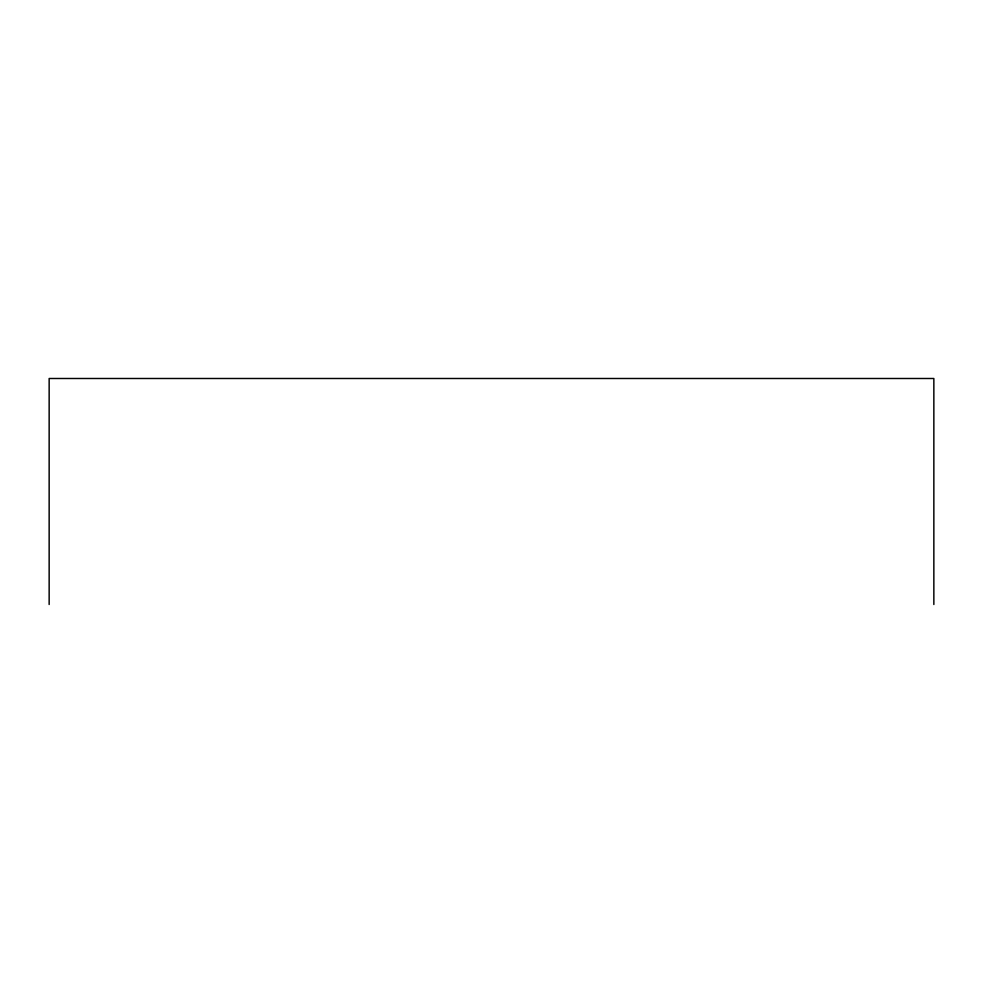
<?xml version="1.0" encoding="UTF-8"?>
<svg xmlns="http://www.w3.org/2000/svg" width="983" height="983" viewBox="0 0 983 983"><rect width="100%" height="100%" fill="white"/><g stroke="black" fill="none" stroke-linecap="round" stroke-linejoin="round"><path stroke-width="1.47" d="M933.85 604.508L933.85 378.492L49.15 378.492L49.15 604.508"/></g></svg>
